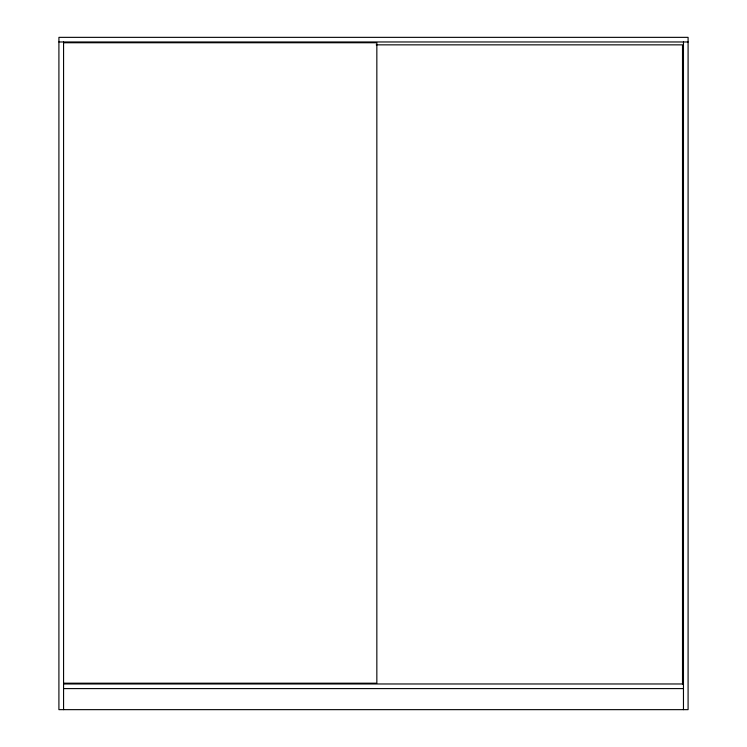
<?xml version="1.0" encoding="UTF-8"?>
<svg xmlns="http://www.w3.org/2000/svg" width="747" height="747" viewBox="0 0 747 747"><rect width="100%" height="100%" fill="white"/><g stroke="black" fill="none" stroke-linecap="round" stroke-linejoin="round"><path stroke-width="1.12" d="M58.929 41.972L58.929 37.35L688.09 37.35L688.09 709.65L58.91 709.65L58.91 41.972L688.09 41.972M63.551 42.747L376.843 42.747L376.843 683.197L63.551 683.197M376.199 44.848L682.506 44.848L682.506 684.14M63.57 683.972L683.468 683.972M63.57 688.594L683.468 688.594M683.468 41.972L683.468 709.65M63.57 41.972L63.57 709.65"/></g></svg>
